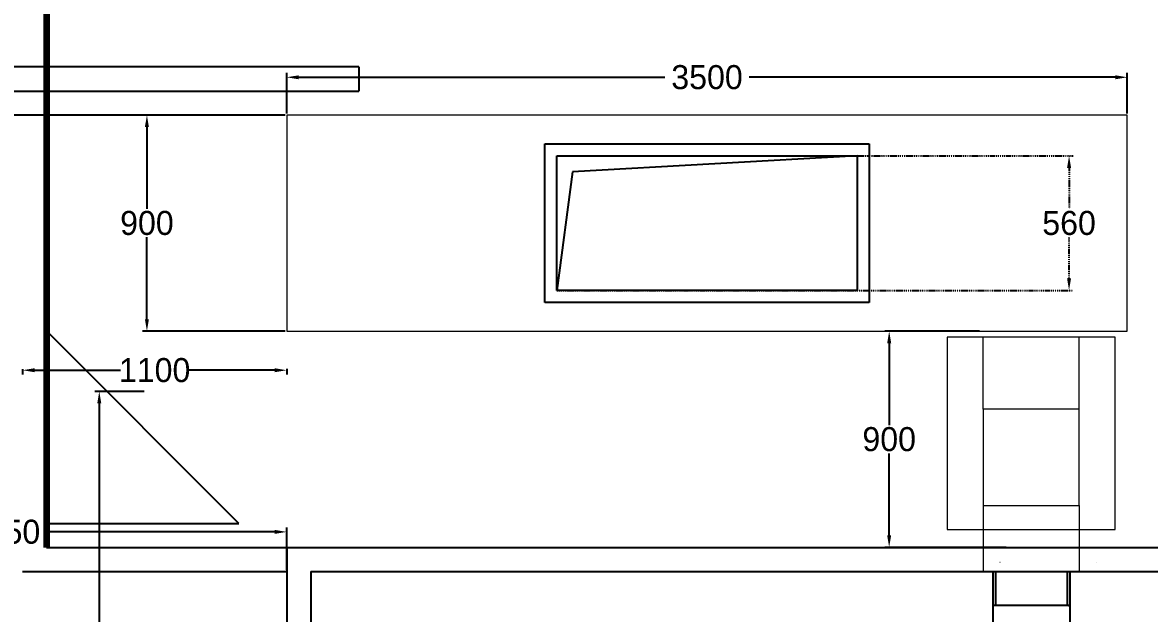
# Model space of a CAD drawing. Header units: metres. Extents: x 31500 to 1073645, y -1029792 to 61053.
# Drawn here: x 111158 to 115851, y -541757 to -539297 of the extents above; entities that cross this region are included whole.
import ezdxf

# ---------------------------------------------------------------- set-up
doc = ezdxf.new("R2010")
doc.units = ezdxf.units.M
doc.header["$PDMODE"] = 65
doc.linetypes.add('DASHDOT', pattern=[8.5, 4, -2, 0.5, -2])
doc.layers.add('Chlazení - kondenz', color=4, linetype='Continuous', lineweight=25)
doc.layers.add('TG-KOTY', color=2, linetype='Continuous', lineweight=18)
for name, color, linetype in [('CONVEYOR', 6, 'DASHDOT'), ('Layer15', 7, 'Continuous'), ('T - ROBOT', 6, 'Continuous'), ('TG-OBRYS', 1, 'Continuous')]:
    doc.layers.add(name, color=color, linetype=linetype)
doc.dimstyles.new('100', dxfattribs={"dimscale": 100, "dimtxt": 1, "dimasz": 0.5, "dimexe": 0.18, "dimexo": 0.0625, "dimgap": 0.09, "dimtad": 0, "dimtih": 1, "dimtoh": 1, "dimdec": 0, "dimzin": 0, "dimdsep": 46, "dimtxsty": 'Standard', "dimcen": 0.09, "dimadec": 0, "dimazin": 0, "dimtfac": 1, "dimtdec": 4, "dimtofl": 0, "dimtmove": 0, "dimatfit": 3, "dimfxl": 1, "dimtolj": 1, "dimtzin": 0, "dimarcsym": 0})

# ---------------------------------------------------------------- blocks, each defined once
blk = doc.blocks.new('*D3734')
at = {"layer": 'DEFPOINTS', "color": 0}
for p in [(111158.5, -540733.5), (112258.5, -540732.4), (112258.5, -540744.4)]:
    blk.add_point(p, dxfattribs=at)
at = {"layer": 'TG-KOTY', "color": 0, "lineweight": -2}
for p, q in [((111158.5, -540739.7), (111158.5, -540762.4)), ((111208.5, -540744.4), (111566.2, -540744.4)), ((112208.5, -540744.4), (111850.8, -540744.4)), ((112258.5, -540738.6), (112258.5, -540762.4))]:
    blk.add_line(p, q, dxfattribs=at)
at = {"layer": 'TG-KOTY', "color": 0}
for points in [[(111208.5, -540736.1), (111208.5, -540752.7), (111158.5, -540744.4)], [(112208.5, -540752.7), (112208.5, -540736.1), (112258.5, -540744.4)]]:
    blk.add_solid(points, dxfattribs=at)
at = {"layer": 'TG-KOTY', "color": 0, "insert": (111708.5, -540744.4), "char_height": 100, "attachment_point": 5}
blk.add_mtext('\\A1;1100', dxfattribs=at)
blk = doc.blocks.new('4A$4145464748494A4B4C4D4E4F505152535455565758595A5B5C5D5E5F606162636465666768696A6B6C6D6E6F707172737475767778797A7B7C7D7E7F808182838485868788898A8B8C8D8E8F909192939495969798999A9B9C9D9E9FA0A1A2A3A4A5A6A7A8A9AAABACADAEAFB0B1B2B3B4B6B7B8B9BABBBCBDBEBFC0C1C2C3C4C5C6C7C8C9CACBCCCDCECFD0D1D2D3D4D5D6D7D8D9DADBDCDDDEDFE0E1E2E3E4E5E6E7E8E9EAEBECEDEEEFF0F1F2F3F4F5F6F7F8F9FAFBFCFDFEFF10010110210310410510610710810910A10B10C10D10E10F11011111211311411511611711811911A11B11C11D11E11F12012112212312412512612712812912A12B12C12D12E12F13013113213313413513613713813913A13B13C13D13E13F14014114214314414514614714814914A14B14C14D14E14F15015115215315415515615715815915A15B15C15D15E15F16016116216316416516616716816916A16B16C16D16E16F17017117217317417517617717817917A17B17C17D17E17F18018118218318418518618718818918A18B18C18D18E18F19019119219319419519619719819919A19B19C19D19E19F1A01A11A21A31A41A51A61A71A81A91AA1AB1AC1AD1AE1AF1B01B11B21B31B41B51B61B71B81B91BA1BB1BC1BD1BE1BF1C01C11C21C31C41C51C61C71C81C91CA1CB1CC1CD1CE1CF1D01D11D21D31D41D51D61D71D81D91DA1DB1DC1DD1DE1DF1E01E11E21E31E41E51E61E71E81E91EA1EB1EC1ED1EE1EF1F01F11F21F31F41F51F61F71F81F91FA1FB1FC1FD1FE1FF20020120220320420520620720820920A20B20C20D20E20F21021121221321421521621721821921A21B21C21D21E21F22022122222322422522622722822922A22B22C22D22E22F23023123223323423523623723823923A23B23C23D23E23F24024124224324424524624724824924A24B24C24D24E24F25025125225325425525625725825925A25B25C25D25E25F26026126226326426526626726826926A26B26C26D26E26F27027127227327427527627727827927A27B27C27D27E27F28028128228328428528628728828928A28B28C28D28E28F29029129229329429529629729829929A29B29C29D29E29F2A02A12A22A32A42A52A62A72A82A92AA2AB2AC2AD2AE2AF2B02B12B22B32B42B52B62B72B82B92BA2BB2BC2BD2BE2BF2C02C12C22C32C42C52C62C72C82C92CA2CB2CC2CD2CE2CF2D02D12D22D32D42D52D62D72D82D92DA2DB2DC2DD2DE2DF2E02E12E22E32E42E52E62E72E82E92EA2EB2EC2ED2EE2EF2F02F12F22F32F42F52F62F72F82F92FA2FB2FC2FD2FE2FF30030130230330430530630730830930A30B30C30D30E30F31031131231331431531631731831931A31B31C31D31E31F32032132232332432532632732832932A32B32C32D32E32F33033133233333433533633733833933A33B33C33D33E33F34034134234334434534634734834934A34B34C34D34E34F35035135235335435535635735835935A35B35C35D35E35F36036136236336436536636736836936A36B36C36D36E36F37037137237337437537637737837937A37B37C37D37E37F38038138238338438538638738838938A38B38C38D38E38F39039139239339439539639739839939A39B39C39D39E39F3A03A13A23A33A43A53A63A73A83A93AA3AB3AC3AD3AE3AF3B03B13B23B33B43B53B63B73B83B93BA3BB3BC3BD3BE3BF3C03C13C23C33C43C53C63C73C83C93CA3CB3CC3CD3CE3CF3D03D13D23D33D43D53D63D73D83D93DA3DB3DC3DD3DE3DF3E03E13E23E33E43E53E63E73E83E93EA3EB3EC3ED3EE3EF3F03F13F23F33F43F53F63F73F83F93FA3FB3FC3FD3FE3FF40040140240340440540640740840940A40B40C40D40E40F41041141241341441541641741841941A41B41C41D41E41F42042142242342442542642742842942A42B42C42D42E42F43043143243343443543643743843943A43B43C43D43E43F44044144244344444544644744844944A44B44C44D44E44F45045145245345445545645745845945A45B45C45D45E45F46046146246346446546646746846946A46B46C46D46E46F47047147247347447547647747847947A47B47C47D47E47F48048148248348448548648748848948A48B48C48D48E48F49049149249349449549649749849949A49B49C49D49E49F4A04A14A24A34A44A54A64A74A84A94AA4AB4AC4AD4AE4AF4B04B14B24B34B44B54B64B74B84B94BA4BB4BC4BD4BE4BF4C04C14C24C34C44C54C64C74C84C94CA4CB4CC4CD4CE4CF4D04D14D24D34D44D54D64D74D84D94DA4DB4DC4DD4DE4DF4E04E14E24E34E44E54E64E74E84E94EA4EB4EC4ED4EE4EF4F04F14F24F34F44F54F64F74F84F94FA4FB4FC4FD4FE4FF50050150250350450550650750850950A50B50C50D50E50F51051151251351451551651751851951A51B51C51D51E51F52052152252352452552652752852952A52B52C52D52E52F53053153253353453553653753853953A53B53C53D53E53F54054154254354454554654754854954A54B54C54D54E54F55055155255355455555655755855955A55B55C55D55E55F56056156256356456556656756856956A56B56C56D56E56F57057157257357457557657757857957A57B57C57D57E57F58058158258358458558658758858958A58B58C58D58E58F59059159259359459559659759859959A59B59C59D59E59F5A05A15A25A35A45A55A65A75A85A95AA5AB5AC5AD5AE5AF5B05B15B25B35B45B55B65B75B85B95BA5BB5BC5BD5BE5BF5C05C15C25C35C45C55C65C75C85C95CA5CB5CC5CD5CE5CF5D05D15D25D35D45D55D65D75D85D95DA5DB5DC5DD5DE5DF5E05E15E25E35E45E55E65E75E85E95EA5EB5EC5ED5EE5EF5F05F15F25F35F45F55F65F75F85F95FA5FB5FC5FD5FE5FF60060160260360460560660760860960A60B60C60D60E60F61061161261361461561661761861961A61B61C61D61E61F62062162262362462562662762862962A62B62C62D62E62F63063163263363463563663763863963A63B63C63D63E63F64064164264364464564664764864964A64B64C64D64E64F65065165265365465565665765865965A65B65C65D65E65F66066166266366466566666766866966A66B66C66D66E66F67067167267367467567667767867967A67B67C67D67E67F68068168268368468568668768868968A68B68C68D68E68F69069169269369469569669869969A69B69C69D69E69F6A06A16A26A36A46A56A66A76A86A96AA6AB6AC6AD6AE6AF6B06B16B26B36B46B56B66B76B86B96BA6BB6BC6BD6BE6BF6C06C16C26C36C46C56C66C76C86C96CA6CB6CC6CD6CE6CF6D06D16D26D36D46D56D66D76D86D96DA6DB6DC6DD6DE6DF6E06E16E26E36E46E56E66E76E86E96EA6EB6EC6ED6EE6EF6F06F16F26F36F46F56F66F76F86F96FA6FB6FC6FD6FE6FF70070170270370470570670770870970A70B70C70D70E70F71071171271371471571671771871971A71B71C71D71E71F72072172272372472572672772872972A72B72C72D72E72F73073173273373473573673773873973A73B73C73D73E73F74074174274374474574674774874974A74B74C74D74E74F75075175275375475575675775875975A75B75C75D75E75F76076176276376476576676776876976A76B76C76D76E76F77077177277377477577677777877977A77B77C77D77E77F78078178278378478578678778878978A78B78C78D78E78F79079179279379479579679779879979A79B79C79D79E79F7A07A17A27A37A47A57A67A77A87A97AA7AB7AC7AD7AE7AF7B07B17B27B37B47B57B67B77B87B97BA7BB7BC7BD7BE7BF7C07C17C27C37C47C57C67C77C87C97CA7CB7CC7CD7CE7CF7D07D17D27D37D47D57D67D77D87D97DA7DB7DC7DD7DE7DF7E07E17E27E37E47E57E67E77E87E97EA7EB7EC7ED7EE7EF7F07F17F27F37F47F57F67F77F87F97FA7FB7FC7FD7FE7FF80080180280380480580680780880980A80B80C80D80E80F81081181281381481581681781881981A81B81C81D81E81F82082182282382482582682782882982A82B82C82D82E82F83083183283383483583683783883983A83B83C83D83E83F84084184284384484584684784884984A84B84C84D84E84F85085185285385485585685785885985A85B85C85D85E85F86086186286386486586686786886986A86B86C86D86E86F87087187287387487587687787887987A87B87C87D87E87F88088188288388488588688788888988A88B88C88D88E88F89089189289389489589689789889989A89B89C89D89E89F8A08A18A28A38A48A58A68A78A88A98AA8AB8AC8AD8AE8AF8B08B18B28B38B48B58B68B78B88B98BA8BB8BC8BD8BE8BF8C08C18C28C38C48C58C68C78C88C98CA8CB8CC8CD8CE8CF8D08D18D28D38D48D58D68D78D88D98DA8DB8DC8DD8DE8DF8E08E18E28E38E48E58E68E78E88E98EA8EB8EC8ED8EE8EF8F08F18F28F38F48F58F68F78F88F98FA8FB8FC8FD8FE8FF90090190290390490590690790890990A90B90C90D90E90F91091191291391491591691791891991A91B91C91D91E91F92092192292392492592692792892992A92B92C92D92E92F93093193293393493593693793893993A93B93C93D93E93F94094194294394494594694794894994A94B94C94D94E94F95095195295395495595695795895995A95B95C95D95E95F96096196296396496596696796896996A96B96C96D96E96F97097197297397497597697797897997A97B97C97D97E97F98098198298398498598698798898998A98B98C98D98E98F99099199299399499599699799899999A99B99C99D99E99F9A09A19A29A39A49A59A69A79A89A99AA9AB9AC9AD9AE9AF9B09B19B29B39B49B59B69B79B89B99BA9BB9BC9BD9BE9BF9C09C19C29C39C49C59C69C79C89C99CA9CB9CC9CD9CE9CF9D09D19D29D39D49D59D69D79D89D99DA9DB9DC9DD9DE9DF9E09E19E29E39E49E59E69E79E89E99EA9EB9EC9ED9EE9EF9F09F19F29F39F49F59F69F79F89F99FA9FB9FC9FD9FE9FFA00A01A02A03A04A05A06A07A08A09A0AA0BA0CA0DA0EA0FA10A11A12A13A14A15A16A17A18A19A1AA1BA1CA1DA1EA1FA20A21A22A23A24A25A26A27A28A29A2AA2BA2CA2DA2EA2FA30A31A32A33A34A35A36A37A38A39A3AA3BA3CA3DA3EA3FA40A41A42A43A44A45A46A47A48A49A4AA4BA4CA4DA4EA4FA50A51A52A53A54A55A56A57A58A59A5AA5BA5CA5DA5EA5FA60A61A62A63A64A65A66A67A68A69A6AA6BA6CA6DA6EA6FA70A71A72A73A74A75A76A77A78A79A7AA7BA7CA7DA7EA80A81A82A83A84A85A86A87A88A89')
at = {"layer": 'Layer15', "color": 3, "lineweight": 0}
for p, q in [((-200, -275), (-200, 0)), ((200, 0), (-200, 0)), ((200, -275), (200, 0)), ((-269.9, -37.2), (-269.9, -36.7)), ((-269.9, -37.2), (-269.9, -36.7)), ((129.6, -36.7), (130.1, -36.7)), ((-200, -675), (-200, -975)), ((200, -675), (200, -975))]:
    blk.add_line(p, q, dxfattribs=at)
at = {"layer": 'Layer15', "color": 1, "lineweight": 0}
blk.add_line((160.2, 0), (-160.2, 0), dxfattribs=at)
at = {"layer": 'Layer15', "color": 3, "lineweight": 0}
for points in [[(-350, -975), (350, -975), (350, -175), (-350, -175)], [(-200, -675), (200, -675), (200, -275), (-200, -275)]]:
    blk.add_lwpolyline(points, close=True, dxfattribs=at)
at = {"layer": 'T - ROBOT', "color": 1}
for p, q in [((-160.2, 0), (-160.2, 268.7)), ((160.2, 0), (160.2, 268.7)), ((-154.9, 141.5), (154.9, 141.5)), ((-149.5, 0), (-149.5, 141.5)), ((149.5, 0), (149.5, 141.5))]:
    blk.add_line(p, q, dxfattribs=at)
for centre, start, end in [((-154.9, 146.8), 180, 270), ((154.9, 146.8), 270, 0)]:
    blk.add_arc(centre, 5.34, start, end, dxfattribs=at)
blk = doc.blocks.new('*D3738')
at = {"layer": 'DEFPOINTS', "color": 0}
for p in [(111478, -540832.4), (111671.4, -540832.4), (111671.4, -543081.9)]:
    blk.add_point(p, dxfattribs=at)
at = {"layer": 'TG-KOTY', "color": 0, "lineweight": -2}
for p, q in [((111665.1, -540832.4), (111460, -540832.4)), ((111478, -540882.4), (111478, -541898.1)), ((111478, -543031.9), (111478, -542016.1)), ((111665.1, -543081.9), (111460, -543081.9))]:
    blk.add_line(p, q, dxfattribs=at)
at = {"layer": 'TG-KOTY', "color": 0}
for points in [[(111486.4, -540882.4), (111469.7, -540882.4), (111478, -540832.4)], [(111469.7, -543031.9), (111486.4, -543031.9), (111478, -543081.9)]]:
    blk.add_solid(points, dxfattribs=at)
at = {"layer": 'TG-KOTY', "color": 0, "insert": (111478, -541957.1), "char_height": 100, "attachment_point": 5}
blk.add_mtext('\\A1;2250', dxfattribs=at)
blk = doc.blocks.new('*D3740')
at = {"layer": 'DEFPOINTS', "color": 0}
for p in [(112258.5, -539681.9), (111676.4, -540581.9), (112258.5, -540581.9)]:
    blk.add_point(p, dxfattribs=at)
at = {"layer": 'TG-KOTY', "color": 0, "lineweight": -2}
for p, q in [((112252.2, -539681.9), (111658.4, -539681.9)), ((111676.4, -539731.9), (111676.4, -540072.9)), ((111676.4, -540531.9), (111676.4, -540190.9)), ((112252.2, -540581.9), (111658.4, -540581.9))]:
    blk.add_line(p, q, dxfattribs=at)
at = {"layer": 'TG-KOTY', "color": 0}
for points in [[(111684.7, -539731.9), (111668, -539731.9), (111676.4, -539681.9)], [(111668, -540531.9), (111684.7, -540531.9), (111676.4, -540581.9)]]:
    blk.add_solid(points, dxfattribs=at)
at = {"layer": 'TG-KOTY', "color": 0, "insert": (111676.4, -540131.9), "char_height": 100, "attachment_point": 5}
blk.add_mtext('\\A1;900', dxfattribs=at)
blk = doc.blocks.new('*D3741')
at = {"layer": 'DEFPOINTS', "color": 0}
for p in [(110793.3, -534931.8), (112552.4, -534931.8), (112258.5, -539681.9)]:
    blk.add_point(p, dxfattribs=at)
at = {"layer": 'TG-KOTY', "color": 0, "lineweight": -2}
for p, q in [((112546.1, -534931.8), (110775.3, -534931.8)), ((110793.3, -534981.8), (110793.3, -536922.8)), ((110793.3, -539631.9), (110793.3, -537040.8)), ((112252.2, -539681.9), (110775.3, -539681.9))]:
    blk.add_line(p, q, dxfattribs=at)
at = {"layer": 'TG-KOTY', "color": 0}
for points in [[(110801.6, -534981.8), (110784.9, -534981.8), (110793.3, -534931.8)], [(110784.9, -539631.9), (110801.6, -539631.9), (110793.3, -539681.9)]]:
    blk.add_solid(points, dxfattribs=at)
at = {"layer": 'TG-KOTY', "color": 0, "insert": (110793.3, -536981.8), "char_height": 100, "attachment_point": 5}
blk.add_mtext('\\A1;4750', dxfattribs=at)
blk = doc.blocks.new('*D3773')
at = {"layer": 'DEFPOINTS', "color": 0}
for p in [(109908.5, -541323.1), (109908.5, -541417.4), (112258.5, -541581.9)]:
    blk.add_point(p, dxfattribs=at)
at = {"layer": 'TG-KOTY', "color": 0, "lineweight": -2}
for p, q in [((109908.5, -541329.3), (109908.5, -541435.4)), ((109958.5, -541417.4), (110899.5, -541417.4)), ((112208.5, -541417.4), (111267.5, -541417.4)), ((112258.5, -541575.6), (112258.5, -541399.4))]:
    blk.add_line(p, q, dxfattribs=at)
at = {"layer": 'TG-KOTY', "color": 0}
for points in [[(109958.5, -541409.1), (109958.5, -541425.8), (109908.5, -541417.4)], [(112208.5, -541425.8), (112208.5, -541409.1), (112258.5, -541417.4)]]:
    blk.add_solid(points, dxfattribs=at)
at = {"layer": 'TG-KOTY', "color": 0, "insert": (111083.5, -541417.4), "char_height": 100, "attachment_point": 5}
blk.add_mtext('\\A1;2350', dxfattribs=at)
blk = doc.blocks.new('*D3805')
at = {"layer": 'DEFPOINTS', "color": 0}
for p in [(115758.5, -539524.8), (112258.5, -539681.9), (115758.5, -539681.9)]:
    blk.add_point(p, dxfattribs=at)
at = {"layer": 'TG-KOTY', "color": 0, "lineweight": -2}
for p, q in [((112258.5, -539675.6), (112258.5, -539506.8)), ((115758.5, -539675.6), (115758.5, -539506.8)), ((112308.5, -539524.8), (113832.8, -539524.8)), ((115708.5, -539524.8), (114184.2, -539524.8))]:
    blk.add_line(p, q, dxfattribs=at)
at = {"layer": 'TG-KOTY', "color": 0}
for points in [[(112308.5, -539516.5), (112308.5, -539533.1), (112258.5, -539524.8)], [(115708.5, -539533.1), (115708.5, -539516.5), (115758.5, -539524.8)]]:
    blk.add_solid(points, dxfattribs=at)
at = {"layer": 'TG-KOTY', "color": 0, "insert": (114008.5, -539524.8), "char_height": 100, "attachment_point": 5}
blk.add_mtext('\\A1;3500', dxfattribs=at)
blk = doc.blocks.new('*D3816')
at = {"layer": 'CONVEYOR', "color": 0, "lineweight": -2}
for p, q in [((114633.5, -539851.9), (115534, -539851.9)), ((115516, -539901.9), (115516, -540072.9)), ((115516, -540361.9), (115516, -540190.9)), ((113383.5, -540411.9), (115534, -540411.9))]:
    blk.add_line(p, q, dxfattribs=at)
at = {"layer": 'CONVEYOR', "color": 0}
for points in [[(115524.3, -539901.9), (115507.6, -539901.9), (115516, -539851.9)], [(115507.6, -540361.9), (115524.3, -540361.9), (115516, -540411.9)]]:
    blk.add_solid(points, dxfattribs=at)
at = {"layer": 'DEFPOINTS', "color": 0}
for p in [(114627.2, -539851.9), (115516, -539851.9), (113377.2, -540411.9)]:
    blk.add_point(p, dxfattribs=at)
at = {"layer": 'CONVEYOR', "color": 0, "lineweight": 0, "insert": (115516, -540131.9), "char_height": 100, "attachment_point": 5}
blk.add_mtext('\\A1;560', dxfattribs=at)
blk = doc.blocks.new('0A$4145464748494A4B4C4D')
at = {"color": 7, "lineweight": 0}
for p, q in [((0, 700), (100, 700)), ((0, -700), (100, -700))]:
    blk.add_line(p, q, dxfattribs=at)
at = {"layer": 'Layer15', "color": 1, "lineweight": -3}
for p, q in [((150, -800), (150, 800)), ((150, 800), (250, 800)), ((250, 800), (250, -800)), ((250, -800), (150, -800))]:
    blk.add_line(p, q, dxfattribs=at)
at = {"layer": 'Layer15', "color": 4, "lineweight": -3}
for p, q in [((150, -2650), (150, -800)), ((150, -800), (250, -800)), ((250, -800), (250, -2650)), ((150, -2650), (250, -2650))]:
    blk.add_line(p, q, dxfattribs=at)
blk = doc.blocks.new('*D3859')
at = {"layer": 'DEFPOINTS', "color": 0}
for p in [(115149.4, -540581.9), (114767, -541481.9), (115259.9, -541481.9)]:
    blk.add_point(p, dxfattribs=at)
at = {"layer": 'TG-KOTY', "color": 0, "lineweight": -2}
for p, q in [((115143.1, -540581.9), (114749, -540581.9)), ((114767, -540631.9), (114767, -540972.9)), ((114767, -541431.9), (114767, -541090.9)), ((115253.6, -541481.9), (114749, -541481.9))]:
    blk.add_line(p, q, dxfattribs=at)
at = {"layer": 'TG-KOTY', "color": 0}
for points in [[(114775.3, -540631.9), (114758.7, -540631.9), (114767, -540581.9)], [(114758.7, -541431.9), (114775.3, -541431.9), (114767, -541481.9)]]:
    blk.add_solid(points, dxfattribs=at)
at = {"layer": 'TG-KOTY', "color": 0, "insert": (114767, -541031.9), "char_height": 100, "attachment_point": 5}
blk.add_mtext('\\A1;900', dxfattribs=at)

msp = doc.modelspace()

# ---------------------------------------------------------------- linework, layer by layer
at = {"color": 4}
for p, q in [((113333.5, -540461.9), (113333.5, -539801.9)), ((113333.5, -539801.9), (114683.5, -539801.9)), ((114683.5, -539801.9), (114683.5, -540461.9)), ((113383.5, -540411.9), (113383.5, -539851.9)), ((113383.5, -539851.9), (114633.5, -539851.9)), ((114633.5, -539851.9), (113448.7, -539918)), ((114633.5, -539851.9), (114633.5, -540411.9)), ((113448.7, -539918), (113383.5, -540411.9)), ((114633.5, -540411.9), (113383.5, -540411.9)), ((114683.5, -540461.9), (113333.5, -540461.9))]:
    msp.add_line(p, q, dxfattribs=at)
at = {"color": 7}
for p, q in [((112059, -541381.9), (111259.1, -540581.9)), ((111259, -541381.9), (112059, -541381.9)), ((112258.5, -541481.9), (112258.5, -546181.9)), ((112358.5, -541581.9), (112358.5, -546081.9))]:
    msp.add_line(p, q, dxfattribs=at)
for p, q in [((112258.5, -541481.9), (120458, -541481.9)), ((112358.5, -541581.9), (120358.5, -541581.9))]:
    msp.add_line(p, q)
at = {"layer": 'Chlazení - kondenz', "color": 5, "lineweight": 0}
msp.add_lwpolyline([(112258.5, -540581.9), (115758.5, -540581.9), (115758.5, -539681.9), (112258.5, -539681.9)], close=True, dxfattribs=at)
at = {"layer": 'Layer15', "color": 1, "lineweight": -3}
for p, q in [((111258.5, -541481.9), (112258.5, -541481.9)), ((111158.5, -541581.9), (112258.5, -541581.9))]:
    msp.add_line(p, q, dxfattribs=at)
at = {"layer": 'TG-OBRYS', "lineweight": 100}
msp.add_line((111258.8, -530131.9), (111258.5, -541481.9), dxfattribs=at)

# ---------------------------------------------------------------- block references
at = {"layer": 'Chlazení - kondenz', "color": 5, "lineweight": 0, "rotation": 180}
msp.add_blockref('4A$4145464748494A4B4C4D4E4F505152535455565758595A5B5C5D5E5F606162636465666768696A6B6C6D6E6F707172737475767778797A7B7C7D7E7F808182838485868788898A8B8C8D8E8F909192939495969798999A9B9C9D9E9FA0A1A2A3A4A5A6A7A8A9AAABACADAEAFB0B1B2B3B4B6B7B8B9BABBBCBDBEBFC0C1C2C3C4C5C6C7C8C9CACBCCCDCECFD0D1D2D3D4D5D6D7D8D9DADBDCDDDEDFE0E1E2E3E4E5E6E7E8E9EAEBECEDEEEFF0F1F2F3F4F5F6F7F8F9FAFBFCFDFEFF10010110210310410510610710810910A10B10C10D10E10F11011111211311411511611711811911A11B11C11D11E11F12012112212312412512612712812912A12B12C12D12E12F13013113213313413513613713813913A13B13C13D13E13F14014114214314414514614714814914A14B14C14D14E14F15015115215315415515615715815915A15B15C15D15E15F16016116216316416516616716816916A16B16C16D16E16F17017117217317417517617717817917A17B17C17D17E17F18018118218318418518618718818918A18B18C18D18E18F19019119219319419519619719819919A19B19C19D19E19F1A01A11A21A31A41A51A61A71A81A91AA1AB1AC1AD1AE1AF1B01B11B21B31B41B51B61B71B81B91BA1BB1BC1BD1BE1BF1C01C11C21C31C41C51C61C71C81C91CA1CB1CC1CD1CE1CF1D01D11D21D31D41D51D61D71D81D91DA1DB1DC1DD1DE1DF1E01E11E21E31E41E51E61E71E81E91EA1EB1EC1ED1EE1EF1F01F11F21F31F41F51F61F71F81F91FA1FB1FC1FD1FE1FF20020120220320420520620720820920A20B20C20D20E20F21021121221321421521621721821921A21B21C21D21E21F22022122222322422522622722822922A22B22C22D22E22F23023123223323423523623723823923A23B23C23D23E23F24024124224324424524624724824924A24B24C24D24E24F25025125225325425525625725825925A25B25C25D25E25F26026126226326426526626726826926A26B26C26D26E26F27027127227327427527627727827927A27B27C27D27E27F28028128228328428528628728828928A28B28C28D28E28F29029129229329429529629729829929A29B29C29D29E29F2A02A12A22A32A42A52A62A72A82A92AA2AB2AC2AD2AE2AF2B02B12B22B32B42B52B62B72B82B92BA2BB2BC2BD2BE2BF2C02C12C22C32C42C52C62C72C82C92CA2CB2CC2CD2CE2CF2D02D12D22D32D42D52D62D72D82D92DA2DB2DC2DD2DE2DF2E02E12E22E32E42E52E62E72E82E92EA2EB2EC2ED2EE2EF2F02F12F22F32F42F52F62F72F82F92FA2FB2FC2FD2FE2FF30030130230330430530630730830930A30B30C30D30E30F31031131231331431531631731831931A31B31C31D31E31F32032132232332432532632732832932A32B32C32D32E32F33033133233333433533633733833933A33B33C33D33E33F34034134234334434534634734834934A34B34C34D34E34F35035135235335435535635735835935A35B35C35D35E35F36036136236336436536636736836936A36B36C36D36E36F37037137237337437537637737837937A37B37C37D37E37F38038138238338438538638738838938A38B38C38D38E38F39039139239339439539639739839939A39B39C39D39E39F3A03A13A23A33A43A53A63A73A83A93AA3AB3AC3AD3AE3AF3B03B13B23B33B43B53B63B73B83B93BA3BB3BC3BD3BE3BF3C03C13C23C33C43C53C63C73C83C93CA3CB3CC3CD3CE3CF3D03D13D23D33D43D53D63D73D83D93DA3DB3DC3DD3DE3DF3E03E13E23E33E43E53E63E73E83E93EA3EB3EC3ED3EE3EF3F03F13F23F33F43F53F63F73F83F93FA3FB3FC3FD3FE3FF40040140240340440540640740840940A40B40C40D40E40F41041141241341441541641741841941A41B41C41D41E41F42042142242342442542642742842942A42B42C42D42E42F43043143243343443543643743843943A43B43C43D43E43F44044144244344444544644744844944A44B44C44D44E44F45045145245345445545645745845945A45B45C45D45E45F46046146246346446546646746846946A46B46C46D46E46F47047147247347447547647747847947A47B47C47D47E47F48048148248348448548648748848948A48B48C48D48E48F49049149249349449549649749849949A49B49C49D49E49F4A04A14A24A34A44A54A64A74A84A94AA4AB4AC4AD4AE4AF4B04B14B24B34B44B54B64B74B84B94BA4BB4BC4BD4BE4BF4C04C14C24C34C44C54C64C74C84C94CA4CB4CC4CD4CE4CF4D04D14D24D34D44D54D64D74D84D94DA4DB4DC4DD4DE4DF4E04E14E24E34E44E54E64E74E84E94EA4EB4EC4ED4EE4EF4F04F14F24F34F44F54F64F74F84F94FA4FB4FC4FD4FE4FF50050150250350450550650750850950A50B50C50D50E50F51051151251351451551651751851951A51B51C51D51E51F52052152252352452552652752852952A52B52C52D52E52F53053153253353453553653753853953A53B53C53D53E53F54054154254354454554654754854954A54B54C54D54E54F55055155255355455555655755855955A55B55C55D55E55F56056156256356456556656756856956A56B56C56D56E56F57057157257357457557657757857957A57B57C57D57E57F58058158258358458558658758858958A58B58C58D58E58F59059159259359459559659759859959A59B59C59D59E59F5A05A15A25A35A45A55A65A75A85A95AA5AB5AC5AD5AE5AF5B05B15B25B35B45B55B65B75B85B95BA5BB5BC5BD5BE5BF5C05C15C25C35C45C55C65C75C85C95CA5CB5CC5CD5CE5CF5D05D15D25D35D45D55D65D75D85D95DA5DB5DC5DD5DE5DF5E05E15E25E35E45E55E65E75E85E95EA5EB5EC5ED5EE5EF5F05F15F25F35F45F55F65F75F85F95FA5FB5FC5FD5FE5FF60060160260360460560660760860960A60B60C60D60E60F61061161261361461561661761861961A61B61C61D61E61F62062162262362462562662762862962A62B62C62D62E62F63063163263363463563663763863963A63B63C63D63E63F64064164264364464564664764864964A64B64C64D64E64F65065165265365465565665765865965A65B65C65D65E65F66066166266366466566666766866966A66B66C66D66E66F67067167267367467567667767867967A67B67C67D67E67F68068168268368468568668768868968A68B68C68D68E68F69069169269369469569669869969A69B69C69D69E69F6A06A16A26A36A46A56A66A76A86A96AA6AB6AC6AD6AE6AF6B06B16B26B36B46B56B66B76B86B96BA6BB6BC6BD6BE6BF6C06C16C26C36C46C56C66C76C86C96CA6CB6CC6CD6CE6CF6D06D16D26D36D46D56D66D76D86D96DA6DB6DC6DD6DE6DF6E06E16E26E36E46E56E66E76E86E96EA6EB6EC6ED6EE6EF6F06F16F26F36F46F56F66F76F86F96FA6FB6FC6FD6FE6FF70070170270370470570670770870970A70B70C70D70E70F71071171271371471571671771871971A71B71C71D71E71F72072172272372472572672772872972A72B72C72D72E72F73073173273373473573673773873973A73B73C73D73E73F74074174274374474574674774874974A74B74C74D74E74F75075175275375475575675775875975A75B75C75D75E75F76076176276376476576676776876976A76B76C76D76E76F77077177277377477577677777877977A77B77C77D77E77F78078178278378478578678778878978A78B78C78D78E78F79079179279379479579679779879979A79B79C79D79E79F7A07A17A27A37A47A57A67A77A87A97AA7AB7AC7AD7AE7AF7B07B17B27B37B47B57B67B77B87B97BA7BB7BC7BD7BE7BF7C07C17C27C37C47C57C67C77C87C97CA7CB7CC7CD7CE7CF7D07D17D27D37D47D57D67D77D87D97DA7DB7DC7DD7DE7DF7E07E17E27E37E47E57E67E77E87E97EA7EB7EC7ED7EE7EF7F07F17F27F37F47F57F67F77F87F97FA7FB7FC7FD7FE7FF80080180280380480580680780880980A80B80C80D80E80F81081181281381481581681781881981A81B81C81D81E81F82082182282382482582682782882982A82B82C82D82E82F83083183283383483583683783883983A83B83C83D83E83F84084184284384484584684784884984A84B84C84D84E84F85085185285385485585685785885985A85B85C85D85E85F86086186286386486586686786886986A86B86C86D86E86F87087187287387487587687787887987A87B87C87D87E87F88088188288388488588688788888988A88B88C88D88E88F89089189289389489589689789889989A89B89C89D89E89F8A08A18A28A38A48A58A68A78A88A98AA8AB8AC8AD8AE8AF8B08B18B28B38B48B58B68B78B88B98BA8BB8BC8BD8BE8BF8C08C18C28C38C48C58C68C78C88C98CA8CB8CC8CD8CE8CF8D08D18D28D38D48D58D68D78D88D98DA8DB8DC8DD8DE8DF8E08E18E28E38E48E58E68E78E88E98EA8EB8EC8ED8EE8EF8F08F18F28F38F48F58F68F78F88F98FA8FB8FC8FD8FE8FF90090190290390490590690790890990A90B90C90D90E90F91091191291391491591691791891991A91B91C91D91E91F92092192292392492592692792892992A92B92C92D92E92F93093193293393493593693793893993A93B93C93D93E93F94094194294394494594694794894994A94B94C94D94E94F95095195295395495595695795895995A95B95C95D95E95F96096196296396496596696796896996A96B96C96D96E96F97097197297397497597697797897997A97B97C97D97E97F98098198298398498598698798898998A98B98C98D98E98F99099199299399499599699799899999A99B99C99D99E99F9A09A19A29A39A49A59A69A79A89A99AA9AB9AC9AD9AE9AF9B09B19B29B39B49B59B69B79B89B99BA9BB9BC9BD9BE9BF9C09C19C29C39C49C59C69C79C89C99CA9CB9CC9CD9CE9CF9D09D19D29D39D49D59D69D79D89D99DA9DB9DC9DD9DE9DF9E09E19E29E39E49E59E69E79E89E99EA9EB9EC9ED9EE9EF9F09F19F29F39F49F59F69F79F89F99FA9FB9FC9FD9FE9FFA00A01A02A03A04A05A06A07A08A09A0AA0BA0CA0DA0EA0FA10A11A12A13A14A15A16A17A18A19A1AA1BA1CA1DA1EA1FA20A21A22A23A24A25A26A27A28A29A2AA2BA2CA2DA2EA2FA30A31A32A33A34A35A36A37A38A39A3AA3BA3CA3DA3EA3FA40A41A42A43A44A45A46A47A48A49A4AA4BA4CA4DA4EA4FA50A51A52A53A54A55A56A57A58A59A5AA5BA5CA5DA5EA5FA60A61A62A63A64A65A66A67A68A69A6AA6BA6CA6DA6EA6FA70A71A72A73A74A75A76A77A78A79A7AA7BA7CA7DA7EA80A81A82A83A84A85A86A87A88A89', (115358.5, -541581.9), dxfattribs=at)
at = {"layer": 'TG-KOTY', "xscale": -1, "rotation": 89.99999999999999}
msp.add_blockref('0A$4145464748494A4B4C4D', (109908.5, -539331.9), dxfattribs=at)

# ---------------------------------------------------------------- dimensions: what is measured, and where the dimension line sits
at = {"layer": 'CONVEYOR', "lineweight": 0}
dim = msp.add_linear_dim(base=(115516, -539851.9), p1=(113377.2, -540411.9), p2=(114627.2, -539851.9), angle=90, dimstyle='100', dxfattribs=at)
dim.commit()
dim.dimension.update_dxf_attribs({"geometry": '*D3816', "text_midpoint": (115516, -540131.9)})
at = {"layer": 'TG-KOTY'}
dim = msp.add_linear_dim(base=(110793.3, -534931.8), p1=(112258.5, -539681.9), p2=(112552.4, -534931.8), angle=90, dimstyle='100', dxfattribs=at)
dim.commit()
dim.dimension.update_dxf_attribs({"geometry": '*D3741', "text_midpoint": (110793.3, -536981.8), "dimtype": 160})
for base, p1, p2, picture, middle in [((115758.5, -539524.8), (112258.5, -539681.9), (115758.5, -539681.9), '*D3805', (114008.5, -539524.8)), ((112258.5, -540744.4), (111158.5, -540733.5), (112258.5, -540732.4), '*D3734', (111708.5, -540744.4)), ((109908.5, -541417.4), (112258.5, -541581.9), (109908.5, -541323.1), '*D3773', (111083.5, -541417.4))]:
    dim = msp.add_linear_dim(base=base, p1=p1, p2=p2, dimstyle='100', dxfattribs=at)
    dim.commit()
    dim.dimension.update_dxf_attribs({"geometry": picture, "text_midpoint": middle})
for base, p1, p2, picture, middle in [((111676.4, -540581.9), (112258.5, -539681.9), (112258.5, -540581.9), '*D3740', (111676.4, -540131.9)), ((114767, -541481.9), (115149.4, -540581.9), (115259.9, -541481.9), '*D3859', (114767, -541031.9)), ((111478.0241433, -540832.3554334), (111671.354753, -543081.8554334), (111671.354753, -540832.3554334), '*D3738', (111478.0241433, -541957.1054334))]:
    dim = msp.add_linear_dim(base=base, p1=p1, p2=p2, angle=90, dimstyle='100', dxfattribs=at)
    dim.commit()
    dim.dimension.update_dxf_attribs({"geometry": picture, "text_midpoint": middle})

doc.saveas('drawing.dxf')
